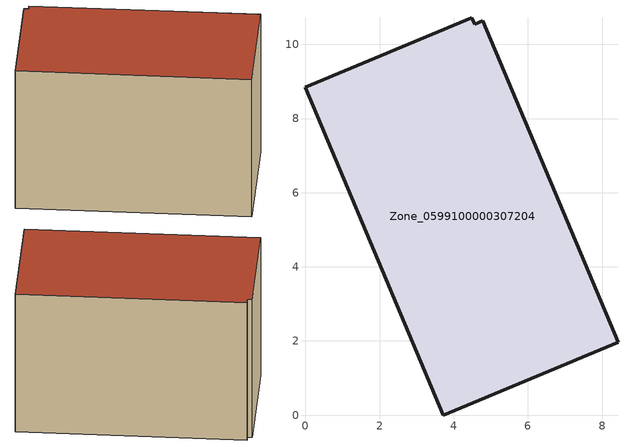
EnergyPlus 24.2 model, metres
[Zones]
Zone_0599100000307204
 floor ground (C_G): 4.57,10.54 4.78,10.64 8.43,1.97 3.72,0 0,8.84 4.49,10.72 z0
 wall outside (C_F): 3.72,0 8.43,1.97 4.78,10.64 4.57,10.54 4.49,10.72 0,8.84 3.72,0 z0:6.5
 roof outside (C_R): 4.78,10.64 4.57,10.54 4.49,10.72 0,8.84 3.72,0 8.43,1.97 z6.5
[BUILDING]
Pand.0599100000307204: North Axis=0; Terrain=City; Loads Convergence Tolerance Value=0.04; Temperature Convergence Tolerance Value=0.4; Solar Distribution=FullExterior; Maximum Number of Warmup Days=25; Minimum Number of Warmup Days=1
[Site:Location]
Rotterdam.The.Hague.AP_ZH_NLD Design_Conditions: Latitude=51.96; Longitude=4.45; Time Zone=1; Elevation=-4.5
[SITE:GROUNDTEMPERATURE:BUILDINGSURFACE]
18, 18, 18, 18, 18, 18, 18, 18, 18, 18, 18, 18
[MATERIAL] Thermal Absorptance=0.9; Solar Absorptance=0.7; Visible Absorptance=0.7
Name | Roughness | Thickness | Conductivity | Density | Specific Heat
G.TC.1946 | MediumSmooth | 0.15 | 1 | 540 | 1210
F.TC.1946 | Rough | 0.3 | 0.857143 | 1920 | 840
R.TC.1946 | MediumRough | 0.2 | 0.909091 | 1500 | 1000
[CONSTRUCTION]
C_G: G.TC.1946
C_F: F.TC.1946
C_R: R.TC.1946
[ZONE]
Zone_0599100000307204: Type=1; Multiplier=1; Ceiling Height=Autocalculate; Volume=Autocalculate; Floor Area=autocalculate; Part of Total Floor Area=Yes
[ZONEINFILTRATION:DESIGNFLOWRATE]
Infil_Zone_0599100000307204: Zone or ZoneList or Space or SpaceList=Zone_0599100000307204; Schedule=AlwaysOn; Design Flow Rate Calculation Method=Flow/Area; Flow Rate per Floor Area=0.003; Constant Term Coefficient=1; Temperature Term Coefficient=0; Velocity Term Coefficient=0; Velocity Squared Term Coefficient=0
[HVACTEMPLATE:ZONE:IDEALLOADSAIRSYSTEM]
Zone_0599100000307204: Maximum Heating Supply Air Temperature=50; Minimum Cooling Supply Air Temperature=13; Maximum Heating Supply Air Humidity Ratio=0.0156; Minimum Cooling Supply Air Humidity Ratio=0.0077; Heating Limit=NoLimit; Cooling Limit=NoLimit; Dehumidification Control Type=ConstantSensibleHeatRatio; Cooling Sensible Heat Ratio=0.7; Dehumidification Setpoint=60; Humidification Control Type=None; Humidification Setpoint=30; Outdoor Air Method=None; Outdoor Air Flow Rate per Person=0.00944; Outdoor Air Flow Rate per Zone Floor Area=0; Outdoor Air Flow Rate per Zone=0; Demand Controlled Ventilation Type=None; Outdoor Air Economizer Type=NoEconomizer; Heat Recovery Type=None; Sensible Heat Recovery Effectiveness=0.7; Latent Heat Recovery Effectiveness=0.65
[ZONECONTROL:THERMOSTAT]
ThermostatControl_Zone_0599100000307204: Zone or ZoneList=Zone_0599100000307204; Control Type Schedule=DualSetpointControlType; Control 1=Thermostat_Zone_0599100000307204; Temperature Difference Between Cutout And Setpoint=0
[THERMOSTATSETPOINT:DUALSETPOINT]
Thermostat_Zone_0599100000307204: Heating Setpoint Temperature Schedule=HeatingSetpoint_Zone_0599100000307204; Cooling Setpoint Temperature Schedule=CoolingSetpoint_Zone_0599100000307204
[SCHEDULE:COMPACT]
HeatingSetpoint_Zone_0599100000307204: Through: 12/31, For: AllDays, Until: 24:00, 21
CoolingSetpoint_Zone_0599100000307204: Through: 12/31, For: AllDays, Until: 24:00, 24
DualSetpointControlType: Through: 12/31, For: AllDays, Until: 24:00, 4
AlwaysOn: Through: 12/31, For: AllDays, Until: 24:00, 1
